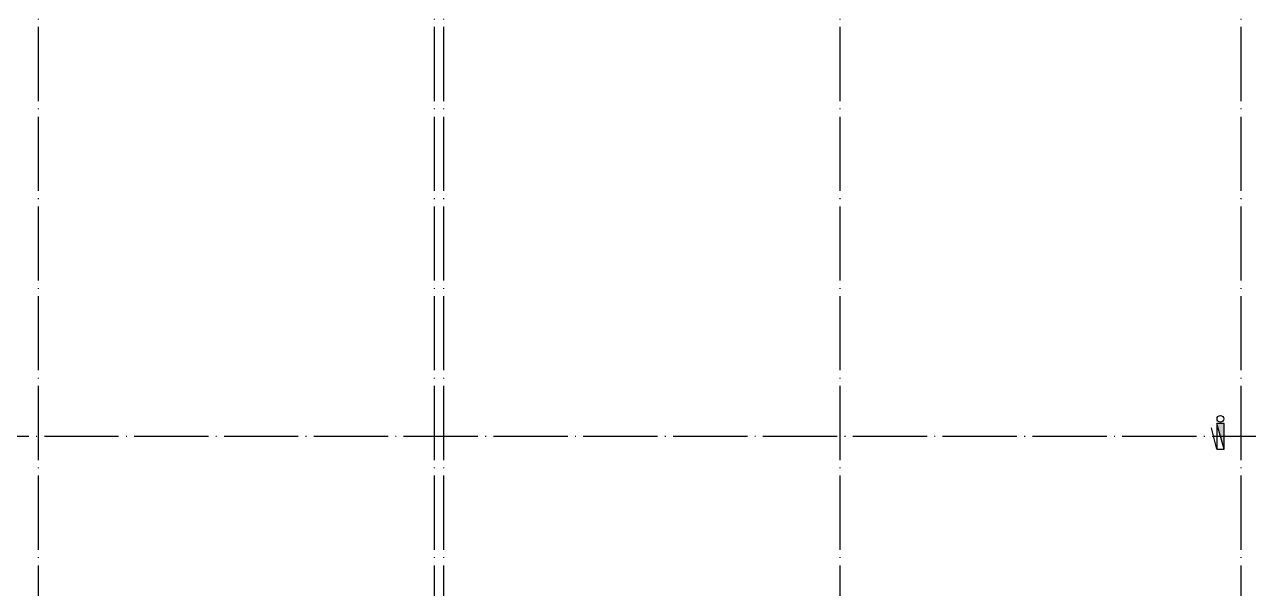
# Model space of a CAD drawing. Extents: x 6843040 to 15500510, y -6507076 to -4940511.
# Drawn here: x 8674268 to 8707243, y -5514608 to -5499394 of the extents above; entities that cross this region are included whole.
import ezdxf

# ---------------------------------------------------------------- set-up
doc = ezdxf.new("R2010")
doc.units = 0
doc.header["$LTSCALE"] = 1000
doc.header["$MEASUREMENT"] = 0
doc.linetypes.add('DOTE', pattern=[2.42, 2, -0.2, 0.02, -0.2])
for name, color, linetype in [('DOTE', 8, 'DOTE'), ('EQUIP_消火栓', 7, 'Continuous'), ('plan-1', 40, 'Continuous'), ('VPIPE-消防', 1, 'Continuous')]:
    doc.layers.add(name, color=color, linetype=linetype)

# ---------------------------------------------------------------- blocks, each defined once
blk = doc.blocks.new('$TWTSYS$00000508')
for p, q in [((-0.5, 0.5), (0.324, 1.224)), ((-0.5, 0.5), (-0.5, -0.5)), ((-0.5, -0.5), (0.5, 0.5)), ((0.5, 0.5), (-0.5, 0.5)), ((0.5, -0.5), (0.5, 0.5)), ((-0.5, -0.5), (0.5, -0.5))]:
    blk.add_line(p, q)
blk.add_solid([(0.5, -0.5), (0.5, 0.5), (-0.5, -0.5)])
blk = doc.blocks.new('五层排水消防0922')
at = {"layer": 'VPIPE-消防'}
blk.add_circle((8706484, -5510030), 90, dxfattribs=at)
at = {"layer": 'EQUIP_消火栓', "xscale": 700, "yscale": 200, "zscale": 700, "rotation": 89.99999499104365}
blk.add_blockref('$TWTSYS$00000508', (8706489, -5510502), dxfattribs=at)

msp = doc.modelspace()

# ---------------------------------------------------------------- linework, layer by layer
at = {"layer": 'DOTE'}
for p, q in [((8674642.9, -5554702), (8674642.9, -5485702.5)), ((8685317.9, -5554702), (8685317.9, -5485702.5)), ((8685567.9, -5554702), (8685567.9, -5485702.5)), ((8696242.9, -5554702), (8696242.9, -5485702.5)), ((8707042.9, -5554702), (8707042.9, -5485702.5)), ((8619142.9, -5510502), (8751242.9, -5510502))]:
    msp.add_line(p, q, dxfattribs=at)

# ---------------------------------------------------------------- block references
at = {"layer": 'plan-1'}
msp.add_blockref('五层排水消防0922', (0, 0), dxfattribs=at)

doc.saveas('drawing.dxf')
